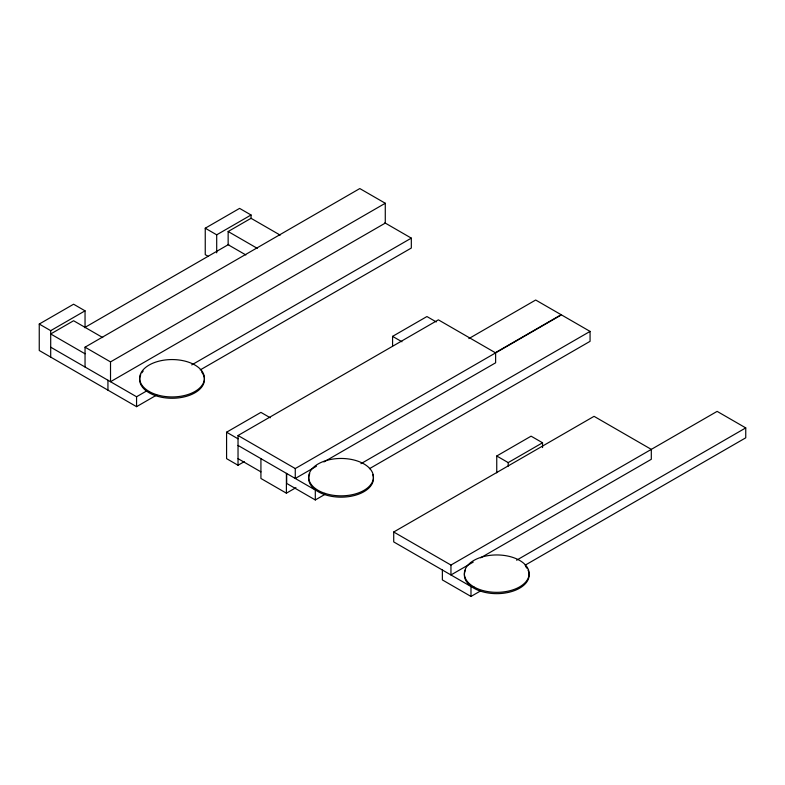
<?xml version="1.0" encoding="UTF-8"?>
<svg xmlns="http://www.w3.org/2000/svg" width="785" height="785" viewBox="0 0 785 785"><rect width="100%" height="100%" fill="white"/><g stroke="black" fill="none" stroke-linecap="round" stroke-linejoin="round"><path stroke-width="1.18" d="M156.715 395.032L136.561 406.669L39.25 350.493L39.25 324.048L73.594 304.217L85.045 310.831L85.045 327.659M208.368 256.45L205.248 254.654L205.248 228.209L239.592 208.378L251.043 214.992L251.043 218.593M39.25 324.048L50.701 330.662L85.045 310.831M205.248 228.209L216.699 234.823L251.043 214.992M245.842 254.948L228.15 244.734L228.15 231.516L251.043 218.299L280.186 235.117M84.623 327.6L228.778 244.37M85.045 367.017L85.045 347.186L359.805 188.557L385.278 203.256L385.278 223.087L110.518 381.716L110.518 361.895L385.278 203.256M50.701 347.186L136.561 396.759L147.168 390.636M191.726 364.907L411.32 238.13L411.32 248.04L200.214 369.921M244.272 461.649L238.032 465.25L226.58 458.646L226.58 432.201L260.924 412.38L270.295 417.787M392.578 345.979L392.578 336.363L426.932 316.541L436.293 321.948M238.032 465.25L238.032 435.508L438.373 319.838L495.62 352.887L495.62 362.807L323.891 461.953M468.851 338.6L535.684 300.017L561.157 314.716L495.384 352.691M238.032 435.508L295.268 468.557L561.442 314.883L590.065 331.407L590.065 341.328L369.411 468.714M316.473 466.231L295.268 478.477L295.268 468.557M260.924 458.646L260.924 478.477L286.397 493.176L295.945 487.671M360.923 463.7L590.065 331.407M286.682 473.512L286.682 483.432L315.305 499.957L324.853 494.442M496.748 472.815L496.748 455.997L531.092 436.166L542.543 442.769L542.543 447.578M496.748 455.997L508.199 462.6L542.543 442.769M480.538 590.938L470.99 596.443L470.99 586.532L393.717 541.915L393.717 532.004L594.059 416.335L651.305 449.383L651.305 459.294L480.636 557.831M393.717 532.004L450.953 565.053L717.127 411.379L745.75 427.903L745.75 437.814L525.096 565.21M473.218 562.109L450.953 574.963L450.953 565.053M516.609 560.196L745.75 427.903M384.817 222.822L411.32 238.13M228.15 231.516L257.284 248.345M392.578 336.363L401.949 341.769M102.737 337.57L73.594 320.741L50.701 333.968L85.045 353.79M85.045 347.186L110.518 361.895M226.58 432.201L238.032 438.815M238.032 445.429L315.305 490.036L315.305 499.957M238.032 458.646L260.924 471.863M470.99 596.443L442.367 579.919L442.367 570.008M508.199 462.6L508.199 466.212M286.397 473.355L286.397 493.176M216.699 234.823L216.699 252.849M136.561 396.759L136.561 406.669M107.938 380.234L107.938 390.145M50.701 330.662L50.701 357.096M528.03 570.126A32.381 18.693 0 0 1 496.748 593.656A32.381 18.693 0 0 1 465.476 570.126M525.597 566.476A32.381 18.693 0 0 1 526.98 568.271M372.738 474.582A32.381 18.693 0 0 1 340.219 497.16A32.381 18.693 0 0 1 309.79 473.63M201.627 371.972A32.381 18.693 0 0 1 174.584 398.211A32.381 18.693 0 0 1 140.77 374.739M141.81 372.875A32.381 18.693 0 0 1 143.194 371.079M473.855 586.866A32.381 18.693 0 0 0 528.03 578.486A32.381 18.693 0 0 0 488.368 555.584A32.381 18.693 0 0 0 473.855 586.866M324.872 493.343A32.381 18.693 0 0 0 373.444 477.152A32.381 18.693 0 0 0 324.872 460.962A32.381 18.693 0 0 0 324.872 493.343M149.15 391.47A32.381 18.693 0 0 0 203.325 383.09A32.381 18.693 0 0 0 163.663 360.197A32.381 18.693 0 0 0 149.15 391.47"/></g></svg>
